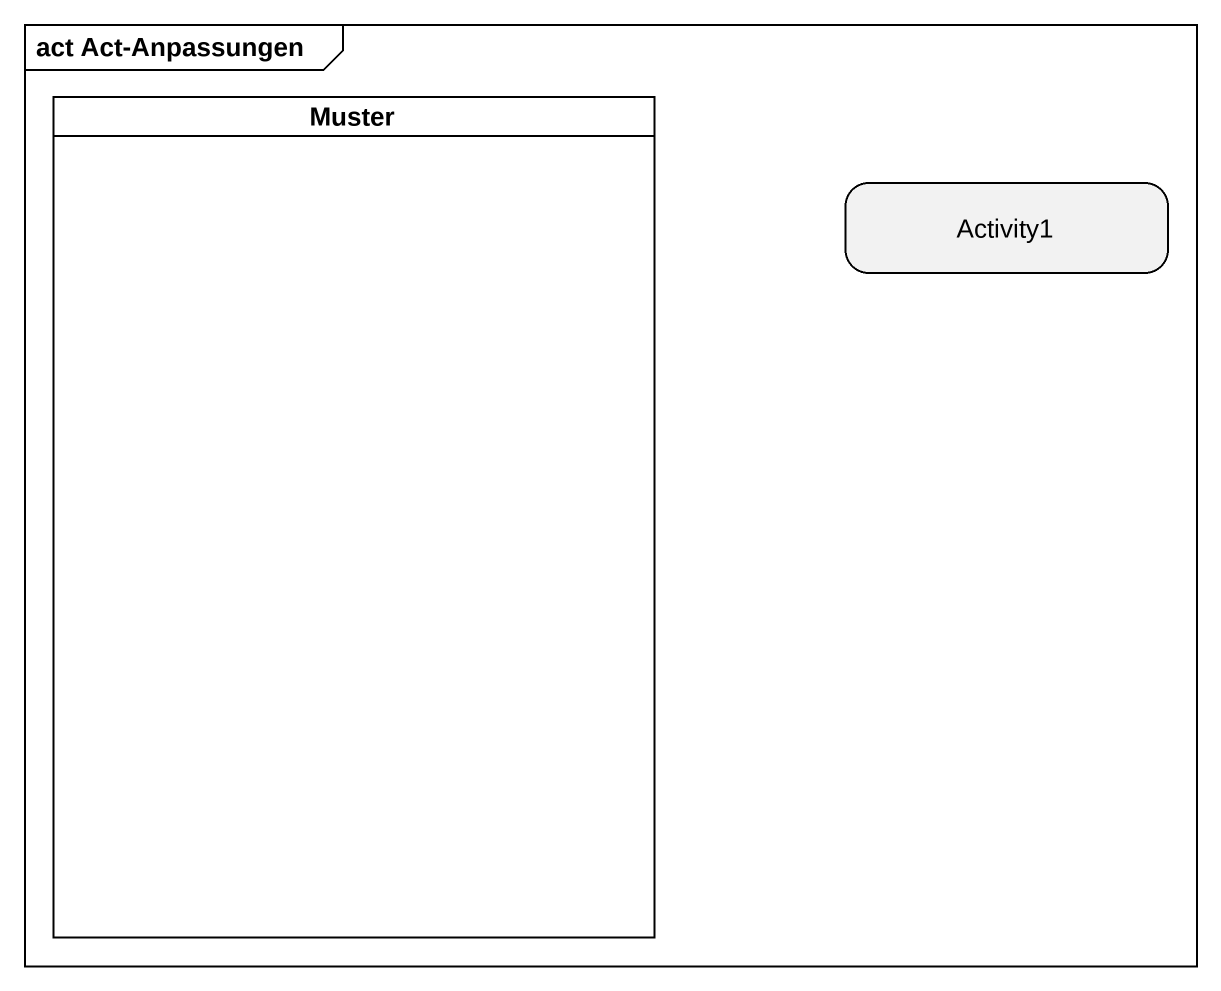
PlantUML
@startuml
mainframe act Act-Anpassungen
hide empty description
state Muster <<partition>>
state Activity1
@enduml
